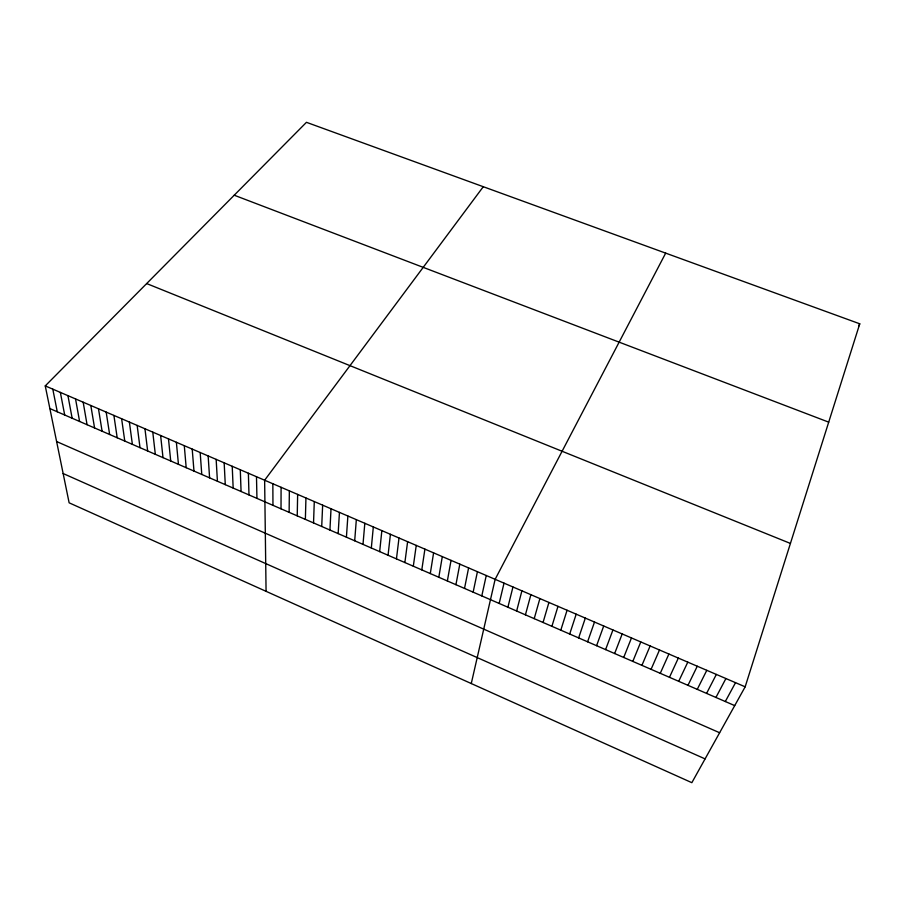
<?xml version="1.0" encoding="UTF-8"?>
<svg xmlns="http://www.w3.org/2000/svg" width="905" height="905" viewBox="0 0 905 905"><rect width="100%" height="100%" fill="white"/><g stroke="black" fill="none" stroke-linecap="round" stroke-linejoin="round"><path stroke-width="1.36" d="M281.025 508.825L281.082 487.297M289.125 512.343L289.351 490.849M297.236 515.861L297.643 494.413M305.37 519.391L305.947 497.988M313.537 522.932L314.284 501.574M321.716 526.484L322.644 505.171M329.929 530.036L331.026 508.768M338.153 533.611L339.443 512.388M346.411 537.185L347.871 516.02M354.692 540.783L356.332 519.651M362.996 544.38L364.817 523.294M371.322 547.989L373.324 526.959M379.67 551.609L381.853 530.624M388.053 555.251L390.417 534.301M396.447 558.894L399.003 538M404.874 562.548L407.612 541.699M413.314 566.202L416.243 545.41M421.787 569.879L424.909 549.131M430.294 573.566L433.597 552.865M438.812 577.266L442.307 556.609M447.353 580.976L451.041 560.376M455.928 584.687L459.808 564.143M464.525 588.42L468.598 567.921M473.145 592.153L477.421 571.711M481.799 595.909L486.257 575.512M471.267 683.547L495.137 579.324L665.684 253.129M499.175 603.443L504.028 583.148M507.897 607.232L512.954 586.983M516.642 611.022L521.902 590.841M525.42 614.834L530.884 594.698M534.222 618.647L539.889 598.567M543.057 622.482L548.916 602.447M551.914 626.317L557.978 606.35M560.795 630.174L567.073 610.253M745.166 686.816L859.75 323.798L306.456 122.322L45.25 385.903L69.131 502.818L691.85 782.678L745.166 686.816L45.25 385.903M569.698 634.032L576.191 614.178M578.634 637.912L585.331 618.104M587.594 641.792L594.506 622.052M596.587 645.695L603.703 626M605.603 649.598L612.934 629.971M614.642 653.523L622.188 633.952M623.715 657.46L631.475 637.946M632.81 661.408L640.785 641.95M641.928 665.356L650.129 645.966M651.08 669.327L659.496 649.994M660.265 673.309L668.897 654.032M669.474 677.302L678.331 658.082M678.705 681.307L687.789 662.155M858.585 326.196L859.75 323.798M687.97 685.334L697.269 666.227M697.257 689.361L706.794 670.322M706.579 693.4L716.341 674.429M715.934 697.461L725.912 678.546M725.312 701.522L735.527 682.675M483.281 186.713L264.633 480.227L266.07 591.327M234.225 195.22L828.708 422.149M146.667 283.57L790.427 543.43M49.877 408.574L734.713 705.606M56.608 441.538L719.622 732.745M63.146 473.53L705.074 758.888M52.795 389.15L57.275 411.786M60.352 392.408L64.696 414.999M67.943 395.666L72.14 418.234M75.545 398.935L79.595 421.47M83.169 402.216L87.072 424.705M90.817 405.497L94.573 427.963M98.487 408.8L102.095 431.221M106.179 412.103L109.641 434.49M113.894 415.418L117.198 437.771M121.621 418.744L124.777 441.063M129.381 422.081L132.379 444.355M137.153 425.418L140.004 447.67M144.958 428.778L147.651 450.984M152.775 432.138L155.321 454.31M160.626 435.509L163.002 457.647M168.488 438.891L170.717 460.984M176.373 442.285L178.443 464.333M184.281 445.679L186.192 467.704M192.211 449.095L193.975 471.075M200.175 452.511L201.77 474.458M208.15 455.939L209.587 477.84M216.148 459.378L217.415 481.245M224.169 462.828L225.277 484.65M232.223 466.29L233.162 488.067M240.289 469.763L241.069 491.494M248.377 473.236L248.988 494.933M256.488 476.731L256.941 498.384M272.846 483.756L272.959 505.329"/></g></svg>
